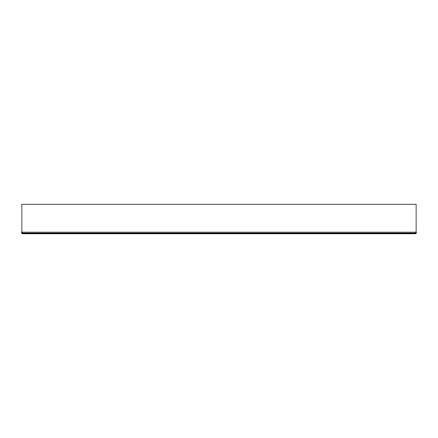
<?xml version="1.0" encoding="UTF-8"?>
<svg xmlns="http://www.w3.org/2000/svg" width="438" height="438" viewBox="0 0 438 438"><rect width="100%" height="100%" fill="white"/><g stroke="black" fill="none" stroke-linecap="round" stroke-linejoin="round"><path stroke-width="0.66" d="M416.1 233.125L415.459 233.766L22.541 233.766L21.9 233.125L21.9 204.234L416.1 204.234L416.1 233.125L21.9 233.125M21.9 232.162L416.1 232.162"/></g></svg>
